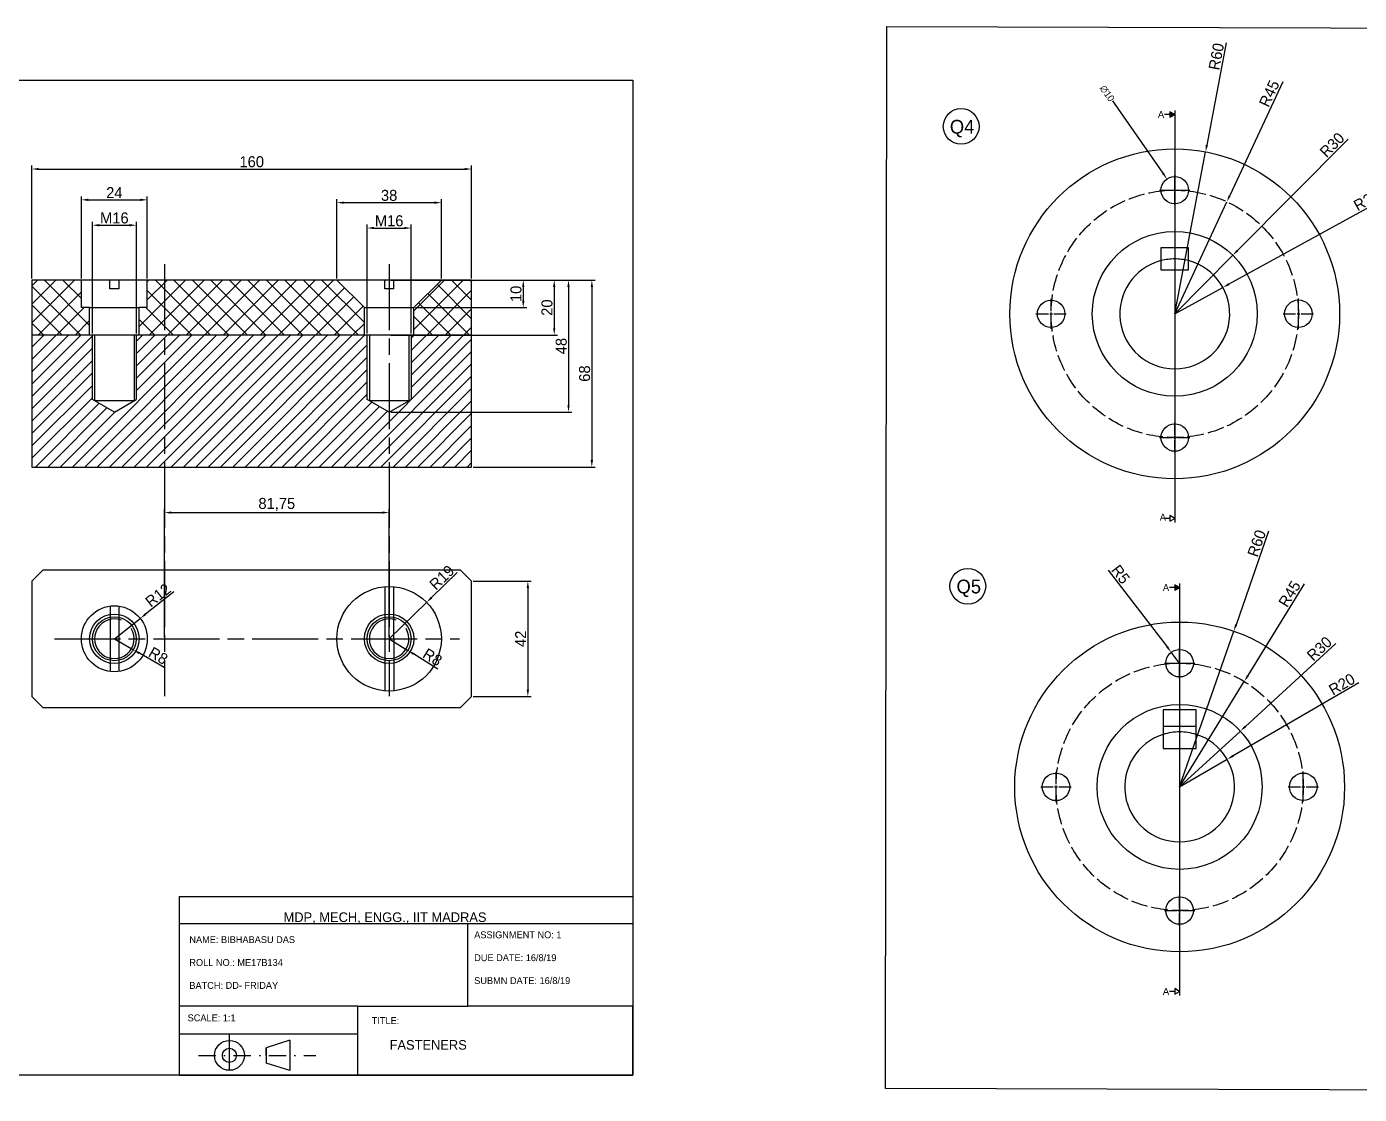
# Model space of a CAD drawing. Header units: millimetres. Extents: x -2626 to 3046, y -440 to 1628.
# Drawn here: x -2207.1 to -1722.1, y 420.7 to 809.1 of the extents above; entities that cross this region are included whole.
import ezdxf

# ---------------------------------------------------------------- set-up
doc = ezdxf.new("R2010")
doc.units = ezdxf.units.MM
for name, pattern in [('ACAD_ISO02W100', [15, 12, -3]), ('ACAD_ISO08W100', [36, 24, -3, 6, -3]), ('CENTER', [50.8, 31.75, -6.35, 6.35, -6.35]), ('DASHDOT2', [12.7, 6.35, -3.175, 0, -3.175]), ('HIDDEN', [9.525, 6.35, -3.175])]:
    doc.linetypes.add(name, pattern=pattern)
doc.dimstyles.new('ISO-25', dxfattribs={"dimtxt": 4, "dimasz": 2.5, "dimexe": 1.25, "dimexo": 0.625, "dimtad": 1, "dimtxsty": 'Standard', "dimcen": 2.5, "dimadec": 0, "dimazin": 0, "dimtfac": 1, "dimtmove": 0, "dimatfit": 3, "dimfxl": 1, "dimarcsym": 0})
doc.dimstyles.get("Standard").update_dxf_attribs({"dimtxt": 2.5, "dimasz": 2.5, "dimexe": 0.18, "dimexo": 0.0625, "dimtad": 0, "dimdec": 0, "dimzin": 0, "dimdsep": 46, "dimtxsty": 'Standard', "dimcen": 2.5, "dimclrd": 3, "dimclre": 3, "dimclrt": 4, "dimadec": 0, "dimazin": 0, "dimtfac": 1, "dimtdec": 0, "dimtofl": 0, "dimtmove": 0, "dimatfit": 3, "dimfxl": 1, "dimtolj": 1, "dimtzin": 0, "dimarcsym": 0})

# ---------------------------------------------------------------- blocks, each defined once
blk = doc.blocks.new('*U283')
at = {"color": 0, "linetype": 'CENTER', "ltscale": 5, "transparency": 16777216}
for p, q in [((0, 1), (0, 5.5)), ((-5.5, 0), (-1, 0)), ((1, 0), (5.5, 0)), ((0, -5.5), (0, -1))]:
    blk.add_line(p, q, dxfattribs=at)
at = {"color": 0, "linetype": 'Continuous', "ltscale": 5, "transparency": 16777216}
for p, q in [((-0.5, 0), (0.5, 0)), ((0, -0.5), (0, 0.5))]:
    blk.add_line(p, q, dxfattribs=at)
blk = doc.blocks.new('*U284')
at = {"color": 0, "linetype": 'CENTER', "ltscale": 5, "transparency": 16777216}
for p, q in [((0, 1), (0, 5.5)), ((-5.5, 0), (-1, 0)), ((1, 0), (5.5, 0)), ((0, -5.5), (0, -1))]:
    blk.add_line(p, q, dxfattribs=at)
at = {"color": 0, "linetype": 'Continuous', "ltscale": 5, "transparency": 16777216}
for p, q in [((-0.5, 0), (0.5, 0)), ((0, -0.5), (0, 0.5))]:
    blk.add_line(p, q, dxfattribs=at)
blk = doc.blocks.new('*U285')
at = {"color": 0, "linetype": 'CENTER', "ltscale": 5, "transparency": 16777216}
for p, q in [((0, 1), (0, 5.5)), ((-5.5, 0), (-1, 0)), ((1, 0), (5.5, 0)), ((0, -5.5), (0, -1))]:
    blk.add_line(p, q, dxfattribs=at)
at = {"color": 0, "linetype": 'Continuous', "ltscale": 5, "transparency": 16777216}
for p, q in [((-0.5, 0), (0.5, 0)), ((0, -0.5), (0, 0.5))]:
    blk.add_line(p, q, dxfattribs=at)
blk = doc.blocks.new('*U286')
at = {"color": 0, "linetype": 'CENTER', "ltscale": 5, "transparency": 16777216}
for p, q in [((0, 1), (0, 5.5)), ((-5.5, 0), (-1, 0)), ((1, 0), (5.5, 0)), ((0, -5.5), (0, -1))]:
    blk.add_line(p, q, dxfattribs=at)
at = {"color": 0, "linetype": 'Continuous', "ltscale": 5, "transparency": 16777216}
for p, q in [((-0.5, 0), (0.5, 0)), ((0, -0.5), (0, 0.5))]:
    blk.add_line(p, q, dxfattribs=at)
blk = doc.blocks.new('*U288')
at = {"color": 0, "linetype": 'CENTER', "ltscale": 5, "transparency": 16777216}
for p, q in [((0, 1), (0, 5.5)), ((-5.5, 0), (-1, 0)), ((1, 0), (5.5, 0)), ((0, -5.5), (0, -1))]:
    blk.add_line(p, q, dxfattribs=at)
at = {"color": 0, "linetype": 'Continuous', "ltscale": 5, "transparency": 16777216}
for p, q in [((-0.5, 0), (0.5, 0)), ((0, -0.5), (0, 0.5))]:
    blk.add_line(p, q, dxfattribs=at)
blk = doc.blocks.new('*U289')
at = {"color": 0, "linetype": 'CENTER', "ltscale": 5, "transparency": 16777216}
for p, q in [((0, 1), (0, 5.5)), ((-5.5, 0), (-1, 0)), ((1, 0), (5.5, 0)), ((0, -5.5), (0, -1))]:
    blk.add_line(p, q, dxfattribs=at)
at = {"color": 0, "linetype": 'Continuous', "ltscale": 5, "transparency": 16777216}
for p, q in [((-0.5, 0), (0.5, 0)), ((0, -0.5), (0, 0.5))]:
    blk.add_line(p, q, dxfattribs=at)
blk = doc.blocks.new('*U290')
at = {"color": 0, "linetype": 'CENTER', "ltscale": 5, "transparency": 16777216}
for p, q in [((0, 1), (0, 5.5)), ((-5.5, 0), (-1, 0)), ((1, 0), (5.5, 0)), ((0, -5.5), (0, -1))]:
    blk.add_line(p, q, dxfattribs=at)
at = {"color": 0, "linetype": 'Continuous', "ltscale": 5, "transparency": 16777216}
for p, q in [((-0.5, 0), (0.5, 0)), ((0, -0.5), (0, 0.5))]:
    blk.add_line(p, q, dxfattribs=at)
blk = doc.blocks.new('*U293')
at = {"color": 0, "linetype": 'CENTER', "ltscale": 5, "transparency": 16777216}
for p, q in [((0, 1), (0, 5.5)), ((-5.5, 0), (-1, 0)), ((1, 0), (5.5, 0)), ((0, -5.5), (0, -1))]:
    blk.add_line(p, q, dxfattribs=at)
at = {"color": 0, "linetype": 'Continuous', "ltscale": 5, "transparency": 16777216}
for p, q in [((-0.5, 0), (0.5, 0)), ((0, -0.5), (0, 0.5))]:
    blk.add_line(p, q, dxfattribs=at)
blk = doc.blocks.new('*D386')
at = {"color": 3, "lineweight": -2, "transparency": 16777216}
for p, q in [((-1812.02, 782.11), (-1793.61, 755.79)), ((-1789.32, 747.14), (-1789.32, 752.14)), ((-1791.82, 749.64), (-1786.82, 749.64))]:
    blk.add_line(p, q, dxfattribs=at)
at = {"color": 3, "transparency": 16777216}
blk.add_solid([(-1793.27, 756.02), (-1793.95, 755.55), (-1792.18, 753.74)], dxfattribs=at)
at = {"layer": 'Defpoints', "color": 0, "transparency": 16777216}
for p in [(-1792.18, 753.74), (-1786.45, 745.54)]:
    blk.add_point(p, dxfattribs=at)
at = {"transparency": 16777216, "insert": (-1813.93, 784.84), "char_height": 2.5, "attachment_point": 5, "rotation": 304.9551}
blk.add_mtext('\\A1;∅10', dxfattribs=at)
blk = doc.blocks.new('*D416')
at = {"color": 0, "lineweight": -2, "transparency": 16777216}
for p, q in [((-2205.21, 717.53), (-2205.21, 758.59)), ((-2202.71, 757.34), (-2047.71, 757.34)), ((-2045.21, 717.53), (-2045.21, 758.59))]:
    blk.add_line(p, q, dxfattribs=at)
at = {"color": 0, "transparency": 16777216}
for points in [[(-2202.71, 757.76), (-2202.71, 756.92), (-2205.21, 757.34)], [(-2047.71, 757.76), (-2047.71, 756.92), (-2045.21, 757.34)]]:
    blk.add_solid(points, dxfattribs=at)
at = {"layer": 'Defpoints', "color": 0, "transparency": 16777216}
for p in [(-2045.21, 757.34), (-2205.21, 716.91), (-2045.21, 716.91)]:
    blk.add_point(p, dxfattribs=at)
at = {"color": 0, "transparency": 16777216, "insert": (-2125.21, 759.97), "char_height": 4, "attachment_point": 5}
blk.add_mtext('160', dxfattribs=at)
blk = doc.blocks.new('*D417')
at = {"color": 0, "lineweight": -2, "transparency": 16777216}
for p, q in [((-2187.21, 717.53), (-2187.21, 747.38)), ((-2163.21, 717.53), (-2163.21, 747.38)), ((-2184.71, 746.13), (-2165.71, 746.13))]:
    blk.add_line(p, q, dxfattribs=at)
at = {"color": 0, "transparency": 16777216}
for points in [[(-2184.71, 746.54), (-2184.71, 745.71), (-2187.21, 746.13)], [(-2165.71, 746.54), (-2165.71, 745.71), (-2163.21, 746.13)]]:
    blk.add_solid(points, dxfattribs=at)
at = {"layer": 'Defpoints', "color": 0, "transparency": 16777216}
for p in [(-2163.21, 746.13), (-2187.21, 716.91), (-2163.21, 716.91)]:
    blk.add_point(p, dxfattribs=at)
at = {"color": 0, "transparency": 16777216, "insert": (-2175.21, 748.75), "char_height": 4, "attachment_point": 5}
blk.add_mtext('24', dxfattribs=at)
blk = doc.blocks.new('*D418')
at = {"color": 0, "lineweight": -2, "transparency": 16777216}
for p, q in [((-2094.21, 717.53), (-2094.21, 746.36)), ((-2091.71, 745.11), (-2058.71, 745.11)), ((-2056.21, 717.53), (-2056.21, 746.36))]:
    blk.add_line(p, q, dxfattribs=at)
at = {"color": 0, "transparency": 16777216}
for points in [[(-2091.71, 745.52), (-2091.71, 744.69), (-2094.21, 745.11)], [(-2058.71, 745.52), (-2058.71, 744.69), (-2056.21, 745.11)]]:
    blk.add_solid(points, dxfattribs=at)
at = {"layer": 'Defpoints', "color": 0, "transparency": 16777216}
for p in [(-2056.21, 745.11), (-2094.21, 716.91), (-2056.21, 716.91)]:
    blk.add_point(p, dxfattribs=at)
at = {"color": 0, "transparency": 16777216, "insert": (-2075.21, 747.73), "char_height": 4, "attachment_point": 5}
blk.add_mtext('38', dxfattribs=at)
blk = doc.blocks.new('*D420')
at = {"color": 0, "lineweight": -2, "transparency": 16777216}
for p, q in [((-2044.59, 716.91), (-2000.19, 716.91)), ((-2001.44, 714.41), (-2001.44, 651.41)), ((-2044.59, 648.91), (-2000.19, 648.91))]:
    blk.add_line(p, q, dxfattribs=at)
at = {"color": 0, "transparency": 16777216}
for points in [[(-2001.86, 714.41), (-2001.02, 714.41), (-2001.44, 716.91)], [(-2001.86, 651.41), (-2001.02, 651.41), (-2001.44, 648.91)]]:
    blk.add_solid(points, dxfattribs=at)
at = {"layer": 'Defpoints', "color": 0, "transparency": 16777216}
for p in [(-2045.21, 716.91), (-2045.21, 648.91), (-2001.44, 648.91)]:
    blk.add_point(p, dxfattribs=at)
at = {"color": 0, "transparency": 16777216, "insert": (-2004.06, 682.91), "char_height": 4, "attachment_point": 5, "rotation": 90}
blk.add_mtext('68', dxfattribs=at)
blk = doc.blocks.new('*D421')
at = {"color": 0, "lineweight": -2, "transparency": 16777216}
for p, q in [((-2083.21, 697.53), (-2083.21, 737.12)), ((-2080.71, 735.87), (-2069.71, 735.87)), ((-2067.21, 697.53), (-2067.21, 737.12))]:
    blk.add_line(p, q, dxfattribs=at)
at = {"color": 0, "transparency": 16777216}
for points in [[(-2080.71, 736.28), (-2080.71, 735.45), (-2083.21, 735.87)], [(-2069.71, 736.28), (-2069.71, 735.45), (-2067.21, 735.87)]]:
    blk.add_solid(points, dxfattribs=at)
at = {"layer": 'Defpoints', "color": 0, "transparency": 16777216}
for p in [(-2067.21, 735.87), (-2083.21, 696.91), (-2067.21, 696.91)]:
    blk.add_point(p, dxfattribs=at)
at = {"color": 0, "transparency": 16777216, "insert": (-2075.21, 738.49), "char_height": 4, "attachment_point": 5}
blk.add_mtext('M16', dxfattribs=at)
blk = doc.blocks.new('*D422')
at = {"color": 0, "lineweight": -2, "transparency": 16777216}
for p, q in [((-2183.21, 697.53), (-2183.21, 738.14)), ((-2167.21, 697.53), (-2167.21, 738.14)), ((-2180.71, 736.89), (-2169.71, 736.89))]:
    blk.add_line(p, q, dxfattribs=at)
at = {"color": 0, "transparency": 16777216}
for points in [[(-2180.71, 737.31), (-2180.71, 736.47), (-2183.21, 736.89)], [(-2169.71, 737.31), (-2169.71, 736.47), (-2167.21, 736.89)]]:
    blk.add_solid(points, dxfattribs=at)
at = {"layer": 'Defpoints', "color": 0, "transparency": 16777216}
for p in [(-2167.21, 736.89), (-2183.21, 696.91), (-2167.21, 696.91)]:
    blk.add_point(p, dxfattribs=at)
at = {"color": 0, "transparency": 16777216, "insert": (-2175.21, 739.51), "char_height": 4, "attachment_point": 5}
blk.add_mtext('M16', dxfattribs=at)
blk = doc.blocks.new('*D423')
at = {"color": 0, "lineweight": -2, "transparency": 16777216}
for p, q in [((-2055.59, 716.91), (-2025.15, 716.91)), ((-2026.4, 714.41), (-2026.4, 709.41)), ((-2065.59, 706.91), (-2025.15, 706.91))]:
    blk.add_line(p, q, dxfattribs=at)
at = {"color": 0, "transparency": 16777216}
for points in [[(-2026.81, 714.41), (-2025.98, 714.41), (-2026.4, 716.91)], [(-2026.81, 709.41), (-2025.98, 709.41), (-2026.4, 706.91)]]:
    blk.add_solid(points, dxfattribs=at)
at = {"layer": 'Defpoints', "color": 0, "transparency": 16777216}
for p in [(-2056.21, 716.91), (-2066.21, 706.91), (-2026.4, 706.91)]:
    blk.add_point(p, dxfattribs=at)
at = {"color": 0, "transparency": 16777216, "insert": (-2029.02, 711.91), "char_height": 4, "attachment_point": 5, "rotation": 90}
blk.add_mtext('10', dxfattribs=at)
blk = doc.blocks.new('*D424')
at = {"color": 0, "lineweight": -2, "transparency": 16777216}
for p, q in [((-2074.59, 716.91), (-2008.69, 716.91)), ((-2009.94, 714.41), (-2009.94, 671.41)), ((-2074.59, 668.91), (-2008.69, 668.91))]:
    blk.add_line(p, q, dxfattribs=at)
at = {"color": 0, "transparency": 16777216}
for points in [[(-2010.36, 714.41), (-2009.52, 714.41), (-2009.94, 716.91)], [(-2010.36, 671.41), (-2009.52, 671.41), (-2009.94, 668.91)]]:
    blk.add_solid(points, dxfattribs=at)
at = {"layer": 'Defpoints', "color": 0, "transparency": 16777216}
for p in [(-2075.21, 716.91), (-2075.21, 668.91), (-2009.94, 668.91)]:
    blk.add_point(p, dxfattribs=at)
at = {"color": 0, "transparency": 16777216, "insert": (-2012.56, 692.91), "char_height": 4, "attachment_point": 5, "rotation": 90}
blk.add_mtext('48', dxfattribs=at)
blk = doc.blocks.new('*D425')
at = {"color": 0, "lineweight": -2, "transparency": 16777216}
for p, q in [((-2074.59, 716.91), (-2013.88, 716.91)), ((-2015.13, 714.41), (-2015.13, 699.41)), ((-2074.59, 696.91), (-2013.88, 696.91))]:
    blk.add_line(p, q, dxfattribs=at)
at = {"color": 0, "transparency": 16777216}
for points in [[(-2015.55, 714.41), (-2014.72, 714.41), (-2015.13, 716.91)], [(-2015.55, 699.41), (-2014.72, 699.41), (-2015.13, 696.91)]]:
    blk.add_solid(points, dxfattribs=at)
at = {"layer": 'Defpoints', "color": 0, "transparency": 16777216}
for p in [(-2075.21, 716.91), (-2075.21, 696.91), (-2015.13, 696.91)]:
    blk.add_point(p, dxfattribs=at)
at = {"color": 0, "transparency": 16777216, "insert": (-2017.76, 706.91), "char_height": 4, "attachment_point": 5, "rotation": 90}
blk.add_mtext('20', dxfattribs=at)
blk = doc.blocks.new('*D426')
at = {"color": 0, "lineweight": -2, "transparency": 16777216}
for p, q in [((-2044.59, 607.41), (-2023.47, 607.41)), ((-2024.72, 604.91), (-2024.72, 567.91)), ((-2044.59, 565.41), (-2023.47, 565.41))]:
    blk.add_line(p, q, dxfattribs=at)
at = {"color": 0, "transparency": 16777216}
for points in [[(-2025.14, 604.91), (-2024.31, 604.91), (-2024.72, 607.41)], [(-2025.14, 567.91), (-2024.31, 567.91), (-2024.72, 565.41)]]:
    blk.add_solid(points, dxfattribs=at)
at = {"layer": 'Defpoints', "color": 0, "transparency": 16777216}
for p in [(-2045.21, 607.41), (-2045.21, 565.41), (-2024.72, 565.41)]:
    blk.add_point(p, dxfattribs=at)
at = {"color": 0, "transparency": 16777216, "insert": (-2027.35, 586.41), "char_height": 4, "attachment_point": 5, "rotation": 90}
blk.add_mtext('42', dxfattribs=at)
blk = doc.blocks.new('*D427')
at = {"color": 0, "lineweight": -2, "transparency": 16777216}
for p, q in [((-2156.97, 587.04), (-2156.97, 633.59)), ((-2154.47, 632.34), (-2077.71, 632.34)), ((-2075.21, 587.04), (-2075.21, 633.59))]:
    blk.add_line(p, q, dxfattribs=at)
at = {"color": 0, "transparency": 16777216}
for points in [[(-2154.47, 632.75), (-2154.47, 631.92), (-2156.97, 632.34)], [(-2077.71, 632.75), (-2077.71, 631.92), (-2075.21, 632.34)]]:
    blk.add_solid(points, dxfattribs=at)
at = {"layer": 'Defpoints', "color": 0, "transparency": 16777216}
for p in [(-2075.21, 632.34), (-2156.97, 586.41), (-2075.21, 586.41)]:
    blk.add_point(p, dxfattribs=at)
at = {"color": 0, "transparency": 16777216, "insert": (-2116.09, 635.29), "char_height": 4, "attachment_point": 5}
blk.add_mtext('81,75', dxfattribs=at)
blk = doc.blocks.new('*D428')
at = {"color": 0, "lineweight": -2, "transparency": 16777216}
for p, q in [((-2050.41, 610.51), (-2059.79, 601.39)), ((-2075.21, 586.41), (-2061.58, 599.65))]:
    blk.add_line(p, q, dxfattribs=at)
at = {"color": 0, "transparency": 16777216}
blk.add_solid([(-2060.08, 601.69), (-2059.5, 601.09), (-2061.58, 599.65)], dxfattribs=at)
at = {"layer": 'Defpoints', "color": 0, "transparency": 16777216}
for p in [(-2061.58, 599.65), (-2075.21, 586.41)]:
    blk.add_point(p, dxfattribs=at)
at = {"color": 0, "transparency": 16777216, "insert": (-2056.03, 608.7), "char_height": 4, "attachment_point": 5, "rotation": 44.164}
blk.add_mtext('R19', dxfattribs=at)
blk = doc.blocks.new('*D429')
at = {"color": 0, "lineweight": -2, "transparency": 16777216}
for p, q in [((-2075.21, 586.41), (-2068.42, 582.2)), ((-2057.44, 575.39), (-2066.29, 580.88))]:
    blk.add_line(p, q, dxfattribs=at)
at = {"color": 0, "transparency": 16777216}
blk.add_solid([(-2066.07, 581.23), (-2066.51, 580.53), (-2068.42, 582.2)], dxfattribs=at)
at = {"layer": 'Defpoints', "color": 0, "transparency": 16777216}
for p in [(-2075.21, 586.41), (-2068.42, 582.2)]:
    blk.add_point(p, dxfattribs=at)
at = {"color": 0, "transparency": 16777216, "insert": (-2059.42, 579.71), "char_height": 4, "attachment_point": 5, "rotation": 328.1911}
blk.add_mtext('R8', dxfattribs=at)
blk = doc.blocks.new('*D430')
at = {"color": 0, "lineweight": -2, "transparency": 16777216}
for p, q in [((-2153.54, 603.48), (-2163.82, 595.38)), ((-2175.21, 586.41), (-2165.79, 593.84))]:
    blk.add_line(p, q, dxfattribs=at)
at = {"color": 0, "transparency": 16777216}
blk.add_solid([(-2164.08, 595.71), (-2163.56, 595.06), (-2165.79, 593.84)], dxfattribs=at)
at = {"layer": 'Defpoints', "color": 0, "transparency": 16777216}
for p in [(-2165.79, 593.84), (-2175.21, 586.41)]:
    blk.add_point(p, dxfattribs=at)
at = {"color": 0, "transparency": 16777216, "insert": (-2159.32, 602.27), "char_height": 4, "attachment_point": 5, "rotation": 38.2191}
blk.add_mtext('R12', dxfattribs=at)
blk = doc.blocks.new('*D431')
at = {"color": 0, "lineweight": -2, "transparency": 16777216}
for p, q in [((-2175.21, 586.41), (-2168.28, 582.42)), ((-2157.09, 575.98), (-2166.11, 581.18))]:
    blk.add_line(p, q, dxfattribs=at)
at = {"color": 0, "transparency": 16777216}
blk.add_solid([(-2165.91, 581.54), (-2166.32, 580.82), (-2168.28, 582.42)], dxfattribs=at)
at = {"layer": 'Defpoints', "color": 0, "transparency": 16777216}
for p in [(-2175.21, 586.41), (-2168.28, 582.42)]:
    blk.add_point(p, dxfattribs=at)
at = {"color": 0, "transparency": 16777216, "insert": (-2159.21, 580.23), "char_height": 4, "attachment_point": 5, "rotation": 330.0795}
blk.add_mtext('R8', dxfattribs=at)
blk = doc.blocks.new('*D436')
at = {"color": 0, "lineweight": -2, "transparency": 16777216}
for p, q in [((-1713.23, 746.4), (-1769.59, 715.46)), ((-1789.32, 704.64), (-1771.78, 714.26))]:
    blk.add_line(p, q, dxfattribs=at)
at = {"color": 0, "transparency": 16777216}
blk.add_solid([(-1769.79, 715.83), (-1769.39, 715.1), (-1771.78, 714.26)], dxfattribs=at)
at = {"layer": 'Defpoints', "color": 0, "transparency": 16777216}
for p in [(-1771.78, 714.26), (-1789.32, 704.64)]:
    blk.add_point(p, dxfattribs=at)
at = {"color": 0, "transparency": 16777216, "insert": (-1719.43, 745.99), "char_height": 4, "attachment_point": 5, "rotation": 28.7592}
blk.add_mtext('R20', dxfattribs=at)
blk = doc.blocks.new('*D437')
at = {"color": 0, "lineweight": -2, "transparency": 16777216}
for p, q in [((-1726.23, 768.26), (-1766.43, 727.72)), ((-1789.32, 704.64), (-1768.19, 725.94))]:
    blk.add_line(p, q, dxfattribs=at)
at = {"color": 0, "transparency": 16777216}
blk.add_solid([(-1766.73, 728.01), (-1766.14, 727.42), (-1768.19, 725.94)], dxfattribs=at)
at = {"layer": 'Defpoints', "color": 0, "transparency": 16777216}
for p in [(-1768.19, 725.94), (-1789.32, 704.64)]:
    blk.add_point(p, dxfattribs=at)
at = {"color": 0, "transparency": 16777216, "insert": (-1732.05, 766.12), "char_height": 4, "attachment_point": 5, "rotation": 45.2427}
blk.add_mtext('R30', dxfattribs=at)
blk = doc.blocks.new('*D438')
at = {"color": 0, "lineweight": -2, "transparency": 16777216}
for p, q in [((-1750.03, 789.11), (-1769.29, 747.71)), ((-1789.32, 704.64), (-1770.34, 745.44))]:
    blk.add_line(p, q, dxfattribs=at)
at = {"color": 0, "transparency": 16777216}
blk.add_solid([(-1769.66, 747.88), (-1768.91, 747.53), (-1770.34, 745.44)], dxfattribs=at)
at = {"layer": 'Defpoints', "color": 0, "transparency": 16777216}
for p in [(-1770.34, 745.44), (-1789.32, 704.64)]:
    blk.add_point(p, dxfattribs=at)
at = {"color": 0, "transparency": 16777216, "insert": (-1754.92, 784.82), "char_height": 4, "attachment_point": 5, "rotation": 65.0592}
blk.add_mtext('R45', dxfattribs=at)
blk = doc.blocks.new('*D439')
at = {"color": 0, "lineweight": -2, "transparency": 16777216}
for p, q in [((-1770.54, 803.3), (-1777.63, 766.04)), ((-1789.32, 704.64), (-1778.1, 763.58))]:
    blk.add_line(p, q, dxfattribs=at)
at = {"color": 0, "transparency": 16777216}
blk.add_solid([(-1778.04, 766.11), (-1777.22, 765.96), (-1778.1, 763.58)], dxfattribs=at)
at = {"layer": 'Defpoints', "color": 0, "transparency": 16777216}
for p in [(-1778.1, 763.58), (-1789.32, 704.64)]:
    blk.add_point(p, dxfattribs=at)
at = {"color": 0, "transparency": 16777216, "insert": (-1774.17, 798.26), "char_height": 4, "attachment_point": 5, "rotation": 79.2222}
blk.add_mtext('R60', dxfattribs=at)
blk = doc.blocks.new('*D443')
at = {"color": 0, "lineweight": -2, "transparency": 16777216}
for p, q in [((-1755.16, 625.59), (-1767, 591.55)), ((-1787.53, 532.52), (-1767.82, 589.19))]:
    blk.add_line(p, q, dxfattribs=at)
at = {"color": 0, "transparency": 16777216}
blk.add_solid([(-1767.39, 591.69), (-1766.6, 591.41), (-1767.82, 589.19)], dxfattribs=at)
at = {"layer": 'Defpoints', "color": 0, "transparency": 16777216}
for p in [(-1767.82, 589.19), (-1787.53, 532.52)]:
    blk.add_point(p, dxfattribs=at)
at = {"color": 0, "transparency": 16777216, "insert": (-1759.48, 621.14), "char_height": 4, "attachment_point": 5, "rotation": 70.823}
blk.add_mtext('R60', dxfattribs=at)
blk = doc.blocks.new('*D444')
at = {"color": 0, "lineweight": -2, "transparency": 16777216}
for p, q in [((-1742.17, 606.46), (-1762.69, 573.01)), ((-1787.53, 532.52), (-1764, 570.88))]:
    blk.add_line(p, q, dxfattribs=at)
at = {"color": 0, "transparency": 16777216}
blk.add_solid([(-1763.04, 573.23), (-1762.33, 572.79), (-1764, 570.88)], dxfattribs=at)
at = {"layer": 'Defpoints', "color": 0, "transparency": 16777216}
for p in [(-1764, 570.88), (-1787.53, 532.52)]:
    blk.add_point(p, dxfattribs=at)
at = {"color": 0, "transparency": 16777216, "insert": (-1747.52, 602.75), "char_height": 4, "attachment_point": 5, "rotation": 58.4733}
blk.add_mtext('R45', dxfattribs=at)
blk = doc.blocks.new('*D445')
at = {"color": 0, "lineweight": -2, "transparency": 16777216}
for p, q in [((-1730.75, 584.69), (-1763.6, 554.51)), ((-1787.53, 532.52), (-1765.44, 552.82))]:
    blk.add_line(p, q, dxfattribs=at)
at = {"color": 0, "transparency": 16777216}
blk.add_solid([(-1763.88, 554.82), (-1763.32, 554.2), (-1765.44, 552.82)], dxfattribs=at)
at = {"layer": 'Defpoints', "color": 0, "transparency": 16777216}
for p in [(-1765.44, 552.82), (-1787.53, 532.52)]:
    blk.add_point(p, dxfattribs=at)
at = {"color": 0, "transparency": 16777216, "insert": (-1736.67, 582.82), "char_height": 4, "attachment_point": 5, "rotation": 42.5822}
blk.add_mtext('R30', dxfattribs=at)
blk = doc.blocks.new('*D446')
at = {"color": 0, "lineweight": -2, "transparency": 16777216}
for p, q in [((-1722.31, 570.4), (-1768.07, 543.82)), ((-1787.53, 532.52), (-1770.23, 542.56))]:
    blk.add_line(p, q, dxfattribs=at)
at = {"color": 0, "transparency": 16777216}
blk.add_solid([(-1768.28, 544.18), (-1767.86, 543.46), (-1770.23, 542.56)], dxfattribs=at)
at = {"layer": 'Defpoints', "color": 0, "transparency": 16777216}
for p in [(-1770.23, 542.56), (-1787.53, 532.52)]:
    blk.add_point(p, dxfattribs=at)
at = {"color": 0, "transparency": 16777216, "insert": (-1728.49, 569.85), "char_height": 4, "attachment_point": 5, "rotation": 30.1506}
blk.add_mtext('R20', dxfattribs=at)
blk = doc.blocks.new('*D447')
at = {"color": 0, "lineweight": -2, "transparency": 16777216}
for p, q in [((-1813.49, 611.39), (-1792.09, 583.47)), ((-1787.53, 577.52), (-1790.57, 581.49))]:
    blk.add_line(p, q, dxfattribs=at)
at = {"color": 0, "transparency": 16777216}
blk.add_solid([(-1791.76, 583.72), (-1792.42, 583.22), (-1790.57, 581.49)], dxfattribs=at)
at = {"layer": 'Defpoints', "color": 0, "transparency": 16777216}
for p in [(-1790.57, 581.49), (-1787.53, 577.52)]:
    blk.add_point(p, dxfattribs=at)
at = {"color": 0, "transparency": 16777216, "insert": (-1809, 609.85), "char_height": 4, "attachment_point": 5, "rotation": 307.4708}
blk.add_mtext('R5', dxfattribs=at)

msp = doc.modelspace()

# ---------------------------------------------------------------- hatches: boundary and pattern name
h = msp.add_hatch()
h.set_pattern_fill('ANSI31', color=256, scale=0.0001)
h.set_pattern_definition([(45, (-1901.8878162, 611.16126182), (-0.00022450640303, 0.00022450640303), [])])
h.paths.add_polyline_path([(-1789.316, 777.19), (-1791.048, 778.19), (-1791.048, 776.19)])
h = msp.add_hatch()
h.set_pattern_fill('ANSI37', color=256, scale=1.5)
h.set_pattern_definition([(45, (-797.655, 1314.2244), (-3.367596, 3.367596), []), (135, (-797.655, 1314.2244), (-3.367596, -3.367596), [])])
h.paths.add_polyline_path([(-2084.214, 696.908), (-2084.214, 706.908), (-2094.214, 716.908), (-2163.214, 716.908), (-2163.214, 706.908), (-2166.214, 706.908), (-2166.214, 696.908)])
h.paths.add_polyline_path([(-2045.214, 696.908), (-2045.214, 716.908), (-2056.214, 716.908), (-2066.214, 706.908), (-2066.214, 696.908)])
h.paths.add_polyline_path([(-2187.214, 716.908), (-2205.214, 716.908), (-2205.214, 696.908), (-2184.214, 696.908), (-2184.214, 706.908), (-2187.214, 706.908)])
h = msp.add_hatch()
h.set_pattern_fill('ANSI31', color=256)
h.set_pattern_definition([(45, (-1565.5837, 1314.2244), (-2.245064, 2.245064), [])])
h.paths.add_polyline_path([(-2075.214, 668.908), (-2083.214, 673.527), (-2083.214, 696.908), (-2167.214, 696.908), (-2167.214, 673.527), (-2175.214, 668.908), (-2175.214, 648.908), (-2075.214, 648.908)])
h.paths.add_polyline_path([(-2175.214, 668.908), (-2183.214, 673.527), (-2183.214, 696.908), (-2205.214, 696.908), (-2205.214, 648.908), (-2175.214, 648.908)])
h.paths.add_polyline_path([(-2045.214, 696.908), (-2067.214, 696.908), (-2067.214, 673.527), (-2075.214, 668.908), (-2075.214, 648.908), (-2045.214, 648.908)])
h = msp.add_hatch()
h.set_pattern_fill('ANSI31', color=256, scale=0.0001)
h.set_pattern_definition([(45, (-1900.09941065, 439.04108572), (-0.00022450640303, 0.00022450640303), [])])
h.paths.add_polyline_path([(-1789.259, 604.07), (-1787.527, 605.07), (-1789.259, 606.07)])

# ---------------------------------------------------------------- linework, layer by layer
for p, q in [((-1791.048, 777.19), (-1793.048, 777.19)), ((-1789.316, 778.69), (-1789.316, 775.69)), ((-1789.316, 630.228), (-1791.048, 631.228)), ((-1791.048, 631.228), (-1791.048, 629.228)), ((-1789.316, 631.728), (-1789.316, 628.728)), ((-1791.048, 630.228), (-1793.048, 630.228)), ((-1791.048, 629.228), (-1789.316, 630.228)), ((-1787.527, 606.57), (-1787.527, 603.57)), ((-1789.259, 605.07), (-1791.259, 605.07)), ((-2151.568, 492.689), (-1986.568, 492.689)), ((-2151.568, 492.689), (-2151.568, 452.689)), ((-1986.568, 492.689), (-1986.568, 482.689)), ((-1986.568, 482.689), (-2151.568, 482.689)), ((-2046.568, 452.689), (-2046.568, 482.689)), ((-1986.568, 482.689), (-1986.568, 452.689)), ((-1789.259, 458.108), (-1791.259, 458.108)), ((-1787.527, 458.108), (-1789.259, 459.108)), ((-1789.259, 459.108), (-1789.259, 457.108)), ((-1789.259, 457.108), (-1787.527, 458.108)), ((-1787.527, 459.608), (-1787.527, 456.608)), ((-2151.568, 452.689), (-2151.568, 442.689)), ((-2086.568, 452.689), (-2151.568, 452.689)), ((-2086.568, 427.689), (-2086.568, 452.689)), ((-2086.568, 452.689), (-2046.568, 452.689)), ((-1986.568, 452.689), (-2046.568, 452.689)), ((-1986.568, 427.689), (-1986.568, 452.689)), ((-2151.568, 442.689), (-2151.568, 427.689)), ((-2151.568, 442.689), (-2086.568, 442.689)), ((-2133.335, 429.401), (-2133.335, 442.689)), ((-2111.342, 440.424), (-2120.002, 437.54)), ((-2120.002, 434.838), (-2120.002, 437.54)), ((-2120.002, 437.54), (-2120.002, 432.033)), ((-2111.342, 440.424), (-2111.342, 429.28)), ((-2111.342, 429.28), (-2120.002, 432.033)), ((-2151.568, 427.689), (-2086.568, 427.689)), ((-2086.568, 427.689), (-1986.568, 427.689))]:
    msp.add_line(p, q)
at = {"color": 6}
for p, q in [((-1789.316, 777.19), (-1791.048, 778.19)), ((-1791.048, 778.19), (-1791.048, 776.19)), ((-1791.048, 776.19), (-1789.316, 777.19)), ((-1787.527, 605.07), (-1789.259, 606.07)), ((-1789.259, 606.07), (-1789.259, 604.07)), ((-1789.259, 604.07), (-1787.527, 605.07))]:
    msp.add_line(p, q, dxfattribs=at)
at = {"color": 1, "linetype": 'CENTER', "ltscale": 5}
for p, q in [((-1789.316, 775.69), (-1789.316, 631.728)), ((-1787.527, 603.57), (-1787.527, 459.608))]:
    msp.add_line(p, q, dxfattribs=at)
at = {"color": 4}
msp.add_line((-1789.316, 754.639), (-1789.316, 754.639), dxfattribs=at)
at = {"color": 1, "linetype": 'ACAD_ISO08W100'}
for p, q in [((-2156.967, 722.674), (-2156.967, 565.501)), ((-2075.214, 722.674), (-2075.214, 565.501)), ((-2197.001, 586.414), (-2049.662, 586.414))]:
    msp.add_line(p, q, dxfattribs=at)
at = {"color": 0}
for p, q in [((-2045.214, 716.908), (-2205.214, 716.908)), ((-2205.214, 716.908), (-2205.214, 648.908)), ((-2187.214, 706.908), (-2187.214, 716.908)), ((-2176.814, 713.708), (-2176.814, 716.908)), ((-2173.614, 713.708), (-2176.814, 713.708)), ((-2173.614, 716.908), (-2173.614, 713.708)), ((-2163.214, 706.908), (-2163.214, 716.908)), ((-2084.214, 706.908), (-2094.214, 716.908)), ((-2076.814, 713.708), (-2076.814, 716.908)), ((-2073.614, 713.708), (-2076.814, 713.708)), ((-2073.614, 716.908), (-2073.614, 713.708)), ((-2066.214, 706.908), (-2056.214, 716.908)), ((-2045.214, 648.908), (-2045.214, 716.908)), ((-2184.214, 706.908), (-2187.214, 706.908)), ((-2184.214, 696.955), (-2184.214, 706.908)), ((-2184.214, 706.908), (-2166.214, 706.908)), ((-2166.214, 696.955), (-2166.214, 706.908)), ((-2163.214, 706.908), (-2166.214, 706.908)), ((-2084.214, 696.955), (-2084.214, 706.908)), ((-2084.214, 706.908), (-2066.214, 706.908)), ((-2066.214, 696.955), (-2066.214, 706.908)), ((-2045.214, 696.908), (-2205.214, 696.908)), ((-2183.214, 673.527), (-2183.214, 696.908)), ((-2182.414, 696.908), (-2182.414, 673.065)), ((-2168.014, 696.908), (-2168.014, 673.065)), ((-2167.214, 696.908), (-2167.214, 673.527)), ((-2083.214, 673.527), (-2083.214, 696.908)), ((-2082.414, 696.908), (-2082.414, 673.065)), ((-2068.014, 696.908), (-2068.014, 673.065)), ((-2067.214, 696.908), (-2067.214, 673.527)), ((-2175.214, 668.908), (-2183.214, 673.527)), ((-2182.414, 673.065), (-2168.014, 673.065)), ((-2175.214, 668.908), (-2167.214, 673.527)), ((-2075.214, 668.908), (-2083.214, 673.527)), ((-2082.414, 673.065), (-2068.014, 673.065)), ((-2075.214, 668.908), (-2067.214, 673.527)), ((-2205.214, 648.908), (-2045.214, 648.908)), ((-2205.214, 607.414), (-2201.214, 611.414)), ((-2049.214, 611.414), (-2201.214, 611.414)), ((-2045.214, 607.414), (-2049.214, 611.414)), ((-2205.214, 607.414), (-2205.214, 565.414)), ((-2045.214, 565.414), (-2045.214, 607.414)), ((-2076.763, 605.351), (-2076.745, 567.476)), ((-2073.57, 605.343), (-2073.554, 567.487)), ((-2176.76, 598.314), (-2176.749, 574.512)), ((-2173.567, 598.3), (-2173.557, 574.529)), ((-2205.214, 565.414), (-2201.214, 561.414)), ((-2045.214, 565.414), (-2049.214, 561.414)), ((-2201.214, 561.414), (-2049.214, 561.414))]:
    msp.add_line(p, q, dxfattribs=at)
at = {"color": 3, "linetype": 'DASHDOT2'}
msp.add_line((-2144.637, 434.838), (-2101.942, 434.838), dxfattribs=at)
at = {"color": 3}
for points in [[(-1168.074, 420.656), (-1894.57, 422.729), (-1894.127, 809.142), (-1167.63, 807.069)], [(-1986.568, 427.689), (-2611.246, 427.689), (-2611.246, 789.72), (-1986.568, 789.72)]]:
    msp.add_lwpolyline(points, close=True, dxfattribs=at)
at = {"color": 0}
for points in [[(-1794.316, 720.639), (-1784.316, 720.639), (-1784.316, 728.639), (-1794.316, 728.639)], [(-1793.527, 546.519), (-1781.527, 546.519), (-1781.527, 560.519), (-1793.527, 560.519)], [(-1793.527, 546.519), (-1781.527, 546.519), (-1781.527, 554.519), (-1793.527, 554.519)]]:
    msp.add_lwpolyline(points, close=True, dxfattribs=at)
for centre, radius in [((-1867.032, 772.845), 6.5), ((-1789.316, 704.639), 60), ((-1789.316, 749.639), 5), ((-1789.316, 704.639), 30), ((-1834.316, 704.639), 5), ((-1744.316, 704.693), 5), ((-1789.316, 659.639), 5), ((-1864.614, 605.537), 6.5), ((-2075.214, 586.414), 19), ((-2175.214, 586.414), 12), ((-2175.214, 586.414), 9), ((-2175.214, 586.414), 8), ((-2075.214, 586.414), 9), ((-2075.214, 586.414), 8), ((-1787.527, 532.519), 60), ((-1787.527, 532.519), 30), ((-1832.527, 532.519), 5), ((-1742.527, 532.573), 5), ((-1787.527, 487.519), 5)]:
    msp.add_circle(centre, radius, dxfattribs=at)
at = {"color": 3, "linetype": 'ACAD_ISO02W100', "ltscale": 0.5}
for centre in [(-1789.316, 704.639), (-1787.527, 532.519)]:
    msp.add_circle(centre, 45, dxfattribs=at)
at = {"color": 4}
msp.add_circle((-1787.527, 577.519), 5, dxfattribs=at)
for radius in [5.437, 5.437, 2.575]:
    msp.add_circle((-2133.335, 434.838), radius)
at = {"color": 0}
for centre, radius, start, end in [((-1789.316, 704.639), 20, 104.47751, 75.52249), ((-2175.214, 586.414), 7.2, 69.09132, 31.28564), ((-2075.214, 586.414), 7.2, 69.09132, 31.28564), ((-1787.527, 532.519), 20, 107.4576, 72.5424)]:
    msp.add_arc(centre, radius, start, end, dxfattribs=at)
at = {"color": 4, "linetype": 'HIDDEN', "ltscale": 5}
for centre, start, end in [((-1789.316, 704.639), 75.52249, 104.47751), ((-1787.527, 532.519), 72.5424, 107.4576)]:
    msp.add_arc(centre, 20, start, end, dxfattribs=at)

# ---------------------------------------------------------------- block references
at = {"color": 1, "linetype": 'CENTER', "ltscale": 5}
for name, p in [('*U289', (-1789.316, 749.639)), ('*U288', (-1834.316, 704.639)), ('*U290', (-1744.316, 704.693)), ('*U293', (-1789.316, 659.639)), ('*U283', (-1787.527, 577.519)), ('*U286', (-1832.527, 532.519)), ('*U284', (-1742.527, 532.573)), ('*U285', (-1787.527, 487.519))]:
    msp.add_blockref(name, p, dxfattribs=at)

# ---------------------------------------------------------------- texts
msp.add_text('A', height=2.5).set_placement((-1794.743, 629.45))
at = {"attachment_point": 1}
for s, width, gutter_width, heights, insert, char_height in [('{\\fArial|b0|i0|c0|p34;A}', 3.05421, 1, [2.635], (-1795.456, 778.426), 2.5), ('{\\fArial|b0|i0|c0|p34;A}', 3.05421, 1, [2.635], (-1793.667, 606.306), 2.5), ('MDP, MECH, ENGG., IIT MADRAS', 102.78584, 12.5, [0], (-2113.628, 486.856), 3.5), ('NAME: BIBHABASU DAS\\P\\PROLL NO.: ME17B134\\P\\PBATCH: DD- FRIDAY', 84.14448, 12.5, [0], (-2147.916, 478.208), 2.5), ('ASSIGNMENT NO: 1\\P\\PDUE DATE: 16/8/19\\P\\PSUBMN DATE: 16/8/19', 53.77146, 12.5, [0], (-2044.254, 479.952), 2.5), ('{\\fArial|b0|i0|c0|p34;A}', 3.05421, 1, [2.635], (-1793.667, 459.344), 2.5), ('SCALE: 1:1', 33.67892, 12.5, [0], (-2148.544, 449.738), 2.5), ('TITLE:\\P      \\P       {\\H1.4x;FASTENERS}', 83.71223, 12.5, [0], (-2081.545, 448.738), 2.5)]:
    msp.add_mtext_dynamic_manual_height_columns(s, width=width, gutter_width=gutter_width, heights=heights, dxfattribs=dict(at, insert=insert, char_height=char_height))
at = {"color": 0, "char_height": 5, "attachment_point": 1}
for s, insert in [('Q4', (-1871.154, 775.236)), ('Q5', (-1868.737, 607.928))]:
    msp.add_mtext_dynamic_manual_height_columns(s, width=7.69771, gutter_width=1, heights=[0.219], dxfattribs=dict(at, insert=insert))

# ---------------------------------------------------------------- dimensions: what is measured, and where the dimension line sits
at = {"color": 3}
for center, mpoint, picture, middle in [((-1789.316, 704.639), (-1778.096, 763.581), '*D439', (-1771.587, 797.772)), ((-1789.316, 704.639), (-1770.34, 745.442), '*D438', (-1752.544, 783.709)), ((-1789.316, 704.639), (-1768.192, 725.942), '*D437', (-1730.189, 764.268)), ((-1789.316, 704.639), (-1771.783, 714.262), '*D436', (-1718.164, 743.689)), ((-1787.527, 532.519), (-1767.818, 589.189), '*D443', (-1757.005, 620.279)), ((-1787.527, 577.519), (-1790.569, 581.487), '*D447', (-1811.084, 608.251)), ((-1787.527, 532.519), (-1763.997, 570.877), '*D444', (-1745.284, 601.382)), ((-1787.527, 532.519), (-1765.438, 552.818), '*D445', (-1734.895, 580.887)), ((-1787.527, 532.519), (-1770.233, 542.564), '*D446', (-1727.169, 567.578))]:
    dim = msp.add_radius_dim(center=center, mpoint=mpoint, dimstyle='ISO-25', dxfattribs=at)
    dim.commit()
    dim.dimension.update_dxf_attribs({"geometry": picture, "text_midpoint": middle, "dimtype": 164})
dim = msp.add_diameter_dim_2p(p1=(-1786.451, 745.541), p2=(-1792.18, 753.737), dimstyle='Standard', override={"dimclrt": 256}, dxfattribs=at)
dim.commit()
dim.dimension.update_dxf_attribs({"geometry": '*D386', "text_midpoint": (-1813.926, 784.845), "dimtype": 163})
for base, p1, p2, picture, middle in [((-2045.214, 757.341), (-2205.214, 716.908), (-2045.214, 716.908), '*D416', (-2125.214, 759.966)), ((-2163.214, 746.126), (-2187.214, 716.908), (-2163.214, 716.908), '*D417', (-2175.214, 748.751)), ((-2056.214, 745.107), (-2094.214, 716.908), (-2056.214, 716.908), '*D418', (-2075.214, 747.732)), ((-2075.214, 632.335), (-2156.967, 586.414), (-2075.214, 586.414), '*D427', (-2116.091, 635.294))]:
    dim = msp.add_linear_dim(base=base, p1=p1, p2=p2, dimstyle='ISO-25', dxfattribs=at)
    dim.commit()
    dim.dimension.update_dxf_attribs({"geometry": picture, "text_midpoint": middle})
for base, p1, p2, picture, middle in [((-2167.214, 736.889), (-2183.214, 696.908), (-2167.214, 696.908), '*D422', (-2175.214, 739.514)), ((-2067.214, 735.866), (-2083.214, 696.908), (-2067.214, 696.908), '*D421', (-2075.214, 738.491))]:
    dim = msp.add_linear_dim(base=base, p1=p1, p2=p2, text='M<>', dimstyle='ISO-25', dxfattribs=at)
    dim.commit()
    dim.dimension.update_dxf_attribs({"geometry": picture, "text_midpoint": middle})
for base, p1, p2, picture, middle in [((-2009.939, 668.908), (-2075.214, 716.908), (-2075.214, 668.908), '*D424', (-2009.939, 692.908)), ((-2015.132, 696.908), (-2075.214, 716.908), (-2075.214, 696.908), '*D425', (-2015.132, 706.908)), ((-2026.396, 706.908), (-2056.214, 716.908), (-2066.214, 706.908), '*D423', (-2026.396, 711.908)), ((-2001.439, 648.908), (-2045.214, 716.908), (-2045.214, 648.908), '*D420', (-2001.439, 682.908))]:
    dim = msp.add_linear_dim(base=base, p1=p1, p2=p2, angle=90, dimstyle='ISO-25', dxfattribs=at)
    dim.commit()
    dim.dimension.update_dxf_attribs({"geometry": picture, "text_midpoint": middle, "dimtype": 160})
for center, mpoint, picture, middle in [((-2075.214, 586.414), (-2061.585, 599.651), '*D428', (-2056.031, 608.705)), ((-2175.214, 586.414), (-2165.786, 593.838), '*D430', (-2159.325, 602.267)), ((-2175.214, 586.414), (-2168.28, 582.424), '*D431', (-2159.207, 580.23)), ((-2075.214, 586.414), (-2068.416, 582.197), '*D429', (-2059.419, 579.706))]:
    dim = msp.add_radius_dim(center=center, mpoint=mpoint, dimstyle='ISO-25', dxfattribs=at)
    dim.commit()
    dim.dimension.update_dxf_attribs({"geometry": picture, "text_midpoint": middle})
dim = msp.add_linear_dim(base=(-2024.723, 565.414), p1=(-2045.214, 607.414), p2=(-2045.214, 565.414), angle=90, dimstyle='ISO-25', dxfattribs=at)
dim.commit()
dim.dimension.update_dxf_attribs({"geometry": '*D426', "text_midpoint": (-2027.348, 586.414)})

doc.saveas('drawing.dxf')
